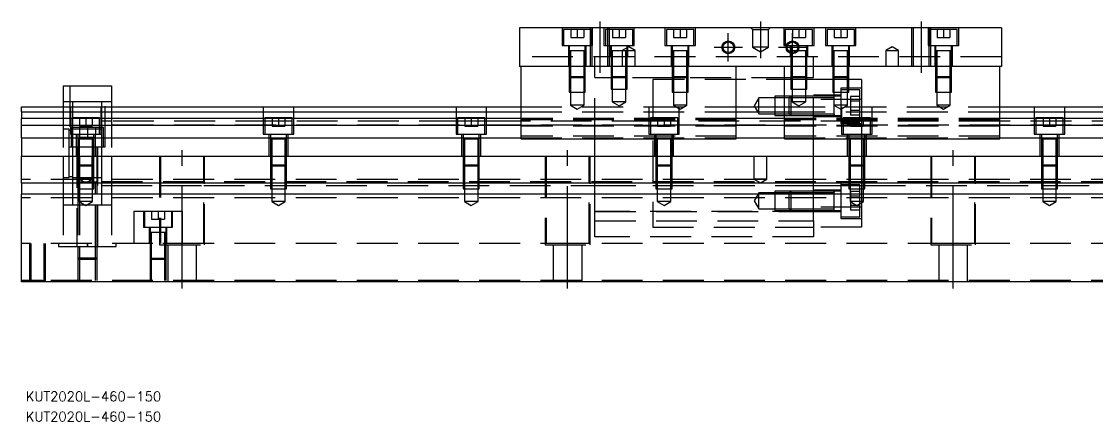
# Model space of a CAD drawing. Extents: x -20 to 690, y -282 to 102.
# Drawn here: x 0 to 334.9, y -281.7 to -157.3 of the extents above; entities that cross this region are included whole.
import ezdxf

# ---------------------------------------------------------------- set-up
doc = ezdxf.new("R2010")
doc.units = 0
doc.linetypes.add('CENTER', pattern=[50.8, 31.75, -6.35, 6.35, -6.35])
doc.linetypes.add('DASHED', pattern=[19.05, 12.7, -6.35])
doc.layers.get('0').update_dxf_attribs({"linetype": 'CONTINUOUS'})
doc.layers.add('CENTER', color=1, linetype='CENTER')
doc.styles.get("Standard").update_dxf_attribs({"font": 'txt.shx', "height": 3, "bigfont": 'bigfont.shx'})

# ---------------------------------------------------------------- blocks, each defined once
blk = doc.blocks.new('*U2')
at = {"color": 7, "linetype": 'CONTINUOUS'}
blk.add_text('KUT2020L-460-150', height=3, dxfattribs=at).set_placement((1.32, -281.65))
blk = doc.blocks.new('*U3')
at = {"color": 7, "linetype": 'CONTINUOUS'}
blk.add_text('KUT2020L-460-150', height=3, dxfattribs=at).set_placement((1.32, -275.37))

msp = doc.modelspace()

# ---------------------------------------------------------------- linework, layer by layer
at = {"color": 7, "linetype": 'CONTINUOUS'}
for p, q in [((305, -159.27), (155, -159.27)), ((155, -159.27), (155, -171.27)), ((305, -159.27), (305, -171.27)), ((305, -171.27), (155, -171.27)), ((155.5, -193.77), (155.5, -171.27)), ((222.5, -193.77), (222.5, -171.27)), ((237.5, -193.77), (237.5, -171.27)), ((304.5, -193.77), (304.5, -171.27)), ((13, -177.27), (13, -183.77)), ((13, -177.27), (28, -177.27)), ((28, -177.27), (28, -183.77)), ((0, -185.309608), (0, -183.77)), ((0, -183.77), (155.5, -183.77)), ((222.5, -183.77), (237.5, -183.77)), ((304.5, -183.77), (460, -183.77)), ((0, -185.309608), (0, -187.39154)), ((0, -185.309608), (155.5, -185.309608)), ((155.5, -187.39154), (0, -187.39154)), ((0, -189.606666), (0, -187.39154)), ((222.5, -185.309608), (237.5, -185.309608)), ((237.5, -187.39154), (222.5, -187.39154)), ((304.5, -185.309608), (460, -185.309608)), ((460, -187.39154), (304.5, -187.39154)), ((0, -193.451934), (0, -189.606666)), ((155.5, -189.606666), (0, -189.606666)), ((237.5, -189.606666), (222.5, -189.606666)), ((460, -189.606666), (304.5, -189.606666)), ((0, -193.451934), (0, -199.27)), ((0, -193.451934), (155.5, -193.451934)), ((155.5, -193.77), (222.5, -193.77)), ((222.5, -193.451934), (237.5, -193.451934)), ((237.5, -193.77), (304.5, -193.77)), ((304.5, -193.451934), (460, -193.451934)), ((460, -199.27), (0, -199.27)), ((0, -207.57), (0, -199.27)), ((460, -207.57), (0, -207.57)), ((0, -207.57), (0, -210.97)), ((460, -210.97), (0, -210.97)), ((0, -238.27), (0, -210.97)), ((460, -238.27), (0, -238.27))]:
    msp.add_line(p, q, dxfattribs=at)
at = {"color": 3, "linetype": 'DASHED'}
for p, q in [((168.25, -159.27), (168.25, -164.77)), ((177.25, -159.77), (168.75, -159.77)), ((168.75, -159.77), (168.75, -164.77)), ((171, -159.77), (171, -162.27)), ((173, -159.77), (173, -162.27)), ((175, -159.77), (175, -162.27)), ((177.000006, -159.27), (177.000006, -171.27)), ((177.25, -164.77), (177.25, -159.77)), ((177.5, -159.27), (177.5, -171.27)), ((177.75, -164.77), (177.75, -159.27)), ((181.25, -159.27), (181.25, -164.77)), ((182.999994, -159.77), (181.75, -159.77)), ((181.75, -159.77), (181.75, -164.77)), ((182.5, -171.27), (182.5, -159.27)), ((182.999994, -171.27), (182.999994, -159.27)), ((190.25, -159.77), (182.999994, -159.77)), ((184, -159.77), (184, -162.27)), ((186, -159.77), (186, -162.27)), ((188, -159.77), (188, -162.27)), ((190.25, -164.77), (190.25, -159.77)), ((190.75, -164.77), (190.75, -159.27)), ((200.25, -159.27), (200.25, -164.77)), ((209.25, -159.77), (200.75, -159.77)), ((200.75, -159.77), (200.75, -164.77)), ((203, -159.77), (203, -162.27)), ((205, -159.77), (205, -162.27)), ((207, -159.77), (207, -162.27)), ((209.25, -164.77), (209.25, -159.77)), ((209.75, -164.77), (209.75, -159.27)), ((227.5, -159.77), (227, -159.27)), ((227.5, -159.77), (227.5, -165.27)), ((227.5, -159.77), (232.5, -159.77)), ((232.5, -159.77), (233, -159.27)), ((232.5, -165.27), (232.5, -159.77)), ((237.25, -159.27), (237.25, -164.77)), ((246.25, -159.77), (237.75, -159.77)), ((237.75, -159.77), (237.75, -164.77)), ((240, -159.77), (240, -162.27)), ((242, -159.77), (242, -162.27)), ((244, -159.77), (244, -162.27)), ((246.25, -164.77), (246.25, -159.77)), ((246.75, -164.77), (246.75, -159.27)), ((250.25, -159.27), (250.25, -164.77)), ((259.25, -159.77), (250.75, -159.77)), ((250.75, -159.77), (250.75, -164.77)), ((253, -159.77), (253, -162.27)), ((255, -159.77), (255, -162.27)), ((257, -159.77), (257, -162.27)), ((259.25, -164.77), (259.25, -159.77)), ((259.75, -164.77), (259.75, -159.27)), ((277.000006, -159.27), (277.000006, -171.27)), ((277.5, -159.27), (277.5, -171.27)), ((282.25, -159.27), (282.25, -164.77)), ((282.5, -171.27), (282.5, -159.27)), ((291.25, -159.77), (282.75, -159.77)), ((282.75, -159.77), (282.75, -164.77)), ((282.999994, -159.77), (282.999994, -159.27)), ((282.999994, -164.77), (282.999994, -159.77)), ((285, -159.77), (285, -162.27)), ((287, -159.77), (287, -162.27)), ((289, -159.77), (289, -162.27)), ((291.25, -164.77), (291.25, -159.77)), ((291.75, -164.77), (291.75, -159.27)), ((171, -162.27), (173, -162.27)), ((173, -162.27), (175, -162.27)), ((184, -162.27), (186, -162.27)), ((186, -162.27), (188, -162.27)), ((203, -162.27), (205, -162.27)), ((205, -162.27), (207, -162.27)), ((240, -162.27), (242, -162.27)), ((242, -162.27), (244, -162.27)), ((253, -162.27), (255, -162.27)), ((255, -162.27), (257, -162.27)), ((285, -162.27), (287, -162.27)), ((287, -162.27), (289, -162.27)), ((168.25, -164.77), (177.75, -164.77)), ((170.25, -164.77), (170.25, -171.27)), ((170.5, -164.77), (170.5, -166.37)), ((170.5, -166.365), (170.5, -166.37)), ((170.5, -166.37), (170.757448, -166.37)), ((170.757468, -166.37), (170.5, -166.37)), ((170.5, -166.37), (170.5, -166.375)), ((170.5, -166.37), (170.5, -171.26998)), ((175.242552, -166.37), (170.757468, -166.37)), ((170.9, -166.37), (170.9, -171.26998)), ((175.1, -171.26998), (175.1, -166.37)), ((175.5, -166.37), (175.242552, -166.37)), ((175.242602, -166.37), (175.5, -166.37)), ((175.5, -166.37), (175.5, -164.77)), ((175.5, -166.37), (175.5, -166.365)), ((175.5, -166.375), (175.5, -166.37)), ((175.5, -171.26998), (175.5, -166.37)), ((175.75, -171.27), (175.75, -164.77)), ((181.25, -164.77), (190.75, -164.77)), ((183.25, -164.77), (183.25, -168.27)), ((183.5, -164.77), (183.5, -166.37)), ((183.5, -166.365), (183.5, -166.37)), ((183.5, -166.37), (183.757448, -166.37)), ((188.5, -166.37), (183.5, -166.37)), ((183.5, -166.37), (183.5, -166.375)), ((183.5, -166.37), (183.5, -168.26998)), ((183.9, -166.37), (183.9, -168.26998)), ((189, -165.1153), (187, -166.27)), ((187, -166.27), (189, -166.27)), ((187, -166.27), (187, -171.27)), ((188.1, -168.26998), (188.1, -166.37)), ((188.5, -166.37), (188.5, -164.77)), ((188.5, -166.37), (188.5, -166.365)), ((188.5, -166.375), (188.5, -166.37)), ((188.5, -168.26998), (188.5, -166.37)), ((188.75, -168.27), (188.75, -164.77)), ((191, -166.27), (189, -165.1153)), ((189, -166.27), (191, -166.27)), ((191, -171.27), (191, -166.27)), ((200.25, -164.77), (209.75, -164.77)), ((202.25, -164.77), (202.25, -171.27)), ((202.5, -164.77), (202.5, -166.37)), ((202.5, -166.365), (202.5, -166.37)), ((202.5, -166.37), (202.757448, -166.37)), ((202.757468, -166.37), (202.5, -166.37)), ((202.5, -166.37), (202.5, -171.26998)), ((202.5, -166.37), (202.5, -166.375)), ((207.242552, -166.37), (202.757468, -166.37)), ((202.9, -166.37), (202.9, -171.26998)), ((207.1, -171.26998), (207.1, -166.37)), ((207.5, -166.37), (207.242552, -166.37)), ((207.242602, -166.37), (207.5, -166.37)), ((207.5, -166.37), (207.5, -164.77)), ((207.5, -166.37), (207.5, -166.365)), ((207.5, -171.26998), (207.5, -166.37)), ((207.5, -166.375), (207.5, -166.37)), ((207.75, -171.27), (207.75, -164.77)), ((232.5, -165.27), (227.5, -165.27)), ((227.5, -165.27), (230, -166.713376)), ((230, -166.713376), (232.5, -165.27)), ((237.25, -164.77), (246.75, -164.77)), ((239.25, -164.77), (239.25, -168.27)), ((239.5, -164.77), (239.5, -166.37)), ((239.5, -166.365), (239.5, -166.37)), ((239.757468, -166.37), (239.5, -166.37)), ((239.5, -166.37), (239.5, -166.375)), ((239.5, -166.37), (239.5, -166.842418)), ((239.5, -166.842418), (239.5, -167.206492)), ((239.5, -167.206492), (239.5, -168.26998)), ((241.229562, -166.37), (239.757468, -166.37)), ((239.9, -166.37), (239.9, -166.916966)), ((239.9, -166.916966), (239.9, -167.267498)), ((239.9, -167.267498), (239.9, -168.26998)), ((241.669968, -166.37), (241.229562, -166.37)), ((241.67033, -166.37), (241.229838, -166.37)), ((244.242552, -166.37), (241.669968, -166.37)), ((244.1, -168.26998), (244.1, -166.37)), ((244.5, -166.37), (244.242552, -166.37)), ((244.5, -166.37), (244.5, -164.77)), ((244.5, -166.37), (244.5, -166.365)), ((244.5, -166.375), (244.5, -166.37)), ((244.5, -168.26998), (244.5, -166.37)), ((244.75, -168.27), (244.75, -164.77)), ((250.25, -164.77), (259.75, -164.77)), ((252.25, -164.77), (252.25, -171.27)), ((252.5, -164.77), (252.5, -166.37)), ((252.5, -166.365), (252.5, -166.37)), ((252.5, -166.37), (252.757448, -166.37)), ((252.757468, -166.37), (252.5, -166.37)), ((252.5, -166.37), (252.5, -166.375)), ((252.5, -166.37), (252.5, -171.26998)), ((257.242552, -166.37), (252.757468, -166.37)), ((252.9, -166.37), (252.9, -171.26998)), ((257.1, -171.26998), (257.1, -166.37)), ((257.5, -166.37), (257.242552, -166.37)), ((257.242602, -166.37), (257.5, -166.37)), ((257.5, -166.37), (257.5, -164.77)), ((257.5, -166.37), (257.5, -166.365)), ((257.5, -166.375), (257.5, -166.37)), ((257.5, -171.26998), (257.5, -166.37)), ((257.75, -171.27), (257.75, -164.77)), ((271, -165.1153), (269, -166.27)), ((269, -166.27), (271, -166.27)), ((269, -166.27), (269, -171.27)), ((273, -166.27), (271, -165.1153)), ((271, -166.27), (273, -166.27)), ((273, -171.27), (273, -166.27)), ((282.25, -164.77), (291.75, -164.77)), ((282.999994, -171.27), (282.999994, -164.77)), ((284.25, -164.77), (284.25, -171.27)), ((284.5, -164.77), (284.5, -166.37)), ((284.5, -166.365), (284.5, -166.37)), ((284.5, -166.37), (284.757448, -166.37)), ((284.757468, -166.37), (284.5, -166.37)), ((284.5, -166.37), (284.5, -166.375)), ((284.5, -166.37), (284.5, -171.26998)), ((289.242552, -166.37), (284.757468, -166.37)), ((284.9, -166.37), (284.9, -171.26998)), ((289.1, -171.26998), (289.1, -166.37)), ((289.5, -166.37), (289.242552, -166.37)), ((289.242602, -166.37), (289.5, -166.37)), ((289.5, -166.37), (289.5, -164.77)), ((289.5, -166.37), (289.5, -166.365)), ((289.5, -166.375), (289.5, -166.37)), ((289.5, -171.26998), (289.5, -166.37)), ((289.75, -171.27), (289.75, -164.77)), ((305, -168.27), (155, -168.27)), ((178.5, -171.27), (178.5, -168.27)), ((183.5, -168.27), (183.5, -174.37)), ((183.500006, -168.27), (183.500006, -174.37)), ((183.9, -168.27), (183.9, -174.77)), ((188.1, -174.77), (188.1, -168.27)), ((188.499994, -174.37), (188.499994, -168.27)), ((188.5, -174.37), (188.5, -168.27)), ((239.5, -168.27), (239.5, -174.37)), ((239.500006, -168.27), (239.500006, -174.37)), ((239.9, -168.27), (239.9, -174.77)), ((244.1, -171.27), (244.1, -168.27)), ((244.499994, -171.27), (244.499994, -168.27)), ((244.5, -171.27), (244.5, -168.27)), ((246.5, -171.27), (246.5, -168.27)), ((170.5, -171.27), (170.5, -174.37)), ((170.500006, -171.27), (170.500006, -174.370006)), ((170.9, -171.27), (170.9, -174.77)), ((175.1, -174.77), (175.1, -171.27)), ((175.499994, -174.370006), (175.499994, -171.27)), ((175.5, -174.37), (175.5, -171.27)), ((178.5, -193.77), (178.5, -171.27)), ((202.5, -171.27), (202.5, -174.37)), ((202.500006, -171.27), (202.500006, -174.370006)), ((202.9, -171.27), (202.9, -174.77)), ((207.1, -174.77), (207.1, -171.27)), ((207.499994, -174.370006), (207.499994, -171.27)), ((207.5, -174.37), (207.5, -171.27)), ((244.1, -174.77), (244.1, -171.27)), ((244.499994, -174.370006), (244.499994, -171.27)), ((244.5, -174.37), (244.5, -171.27)), ((246.5, -193.77), (246.5, -171.27)), ((252.5, -171.27), (252.5, -174.37)), ((252.500006, -171.27), (252.500006, -174.370006)), ((252.9, -171.27), (252.9, -174.77)), ((257.1, -174.77), (257.1, -171.27)), ((257.499994, -174.370006), (257.499994, -171.27)), ((257.5, -174.37), (257.5, -171.27)), ((284.5, -171.27), (284.5, -174.37)), ((284.500006, -171.27), (284.500006, -174.370006)), ((284.9, -171.27), (284.9, -174.77)), ((289.1, -174.77), (289.1, -171.27)), ((289.499994, -174.370006), (289.499994, -171.27)), ((289.5, -174.37), (289.5, -171.27)), ((15, -177.27), (15, -196.27)), ((26, -196.27), (26, -177.27)), ((170.5, -174.37), (175.5, -174.37)), ((170.5, -174.37), (170.9, -174.77)), ((170.500006, -174.37002), (170.500006, -179.27)), ((175.1, -174.77), (170.9, -174.77)), ((170.9, -174.77002), (170.9, -179.27)), ((175.1, -174.77), (175.5, -174.37)), ((175.1, -179.27), (175.1, -174.77002)), ((175.499994, -179.27), (175.499994, -174.37002)), ((183.9, -174.77), (178.5, -174.77)), ((183.5, -174.37), (188.5, -174.37)), ((183.5, -174.37), (183.9, -174.77)), ((183.500006, -174.37002), (183.500006, -178.27)), ((188.1, -174.77), (183.9, -174.77)), ((183.9, -174.77002), (183.9, -178.27)), ((188.1, -174.77), (188.5, -174.37)), ((202.9, -174.77), (188.1, -174.77)), ((188.1, -178.27), (188.1, -174.77002)), ((188.499994, -178.27), (188.499994, -174.37002)), ((196.5, -175.27), (196.5, -221.27)), ((244.499994, -175.27), (196.5, -175.27)), ((202.5, -174.37), (207.5, -174.37)), ((202.5, -174.37), (202.9, -174.77)), ((202.500006, -174.37002), (202.500006, -179.27)), ((207.1, -174.77), (202.9, -174.77)), ((202.9, -174.77002), (202.9, -179.27)), ((207.1, -174.77), (207.5, -174.37)), ((239.9, -174.77), (207.1, -174.77)), ((207.1, -179.27), (207.1, -174.77002)), ((207.499994, -179.27), (207.499994, -174.37002)), ((239.5, -174.37), (244.5, -174.37)), ((239.5, -174.37), (239.9, -174.77)), ((239.500006, -174.37002), (239.500006, -178.27)), ((244.1, -174.77), (239.9, -174.77)), ((239.9, -174.77002), (239.9, -178.27)), ((244.1, -174.77), (244.5, -174.37)), ((246.5, -174.77), (244.1, -174.77)), ((244.1, -178.27), (244.1, -174.77002)), ((244.499994, -178.27), (244.499994, -174.37002)), ((246.5, -175.27), (244.499994, -175.27)), ((252.500006, -175.27), (246.5, -175.27)), ((252.5, -174.37), (257.5, -174.37)), ((252.5, -174.37), (252.9, -174.77)), ((252.500006, -174.37002), (252.500006, -179.27)), ((257.499994, -175.27), (252.500006, -175.27)), ((257.1, -174.77), (252.9, -174.77)), ((252.9, -174.77002), (252.9, -179.27)), ((257.1, -174.77), (257.5, -174.37)), ((257.1, -179.27), (257.1, -174.77002)), ((257.499994, -179.27), (257.499994, -174.37002)), ((261.5, -175.27), (257.499994, -175.27)), ((261.5, -175.27), (261.5, -181.5368)), ((284.5, -174.37), (289.5, -174.37)), ((284.5, -174.37), (284.9, -174.77)), ((284.500006, -174.37002), (284.500006, -179.27)), ((289.1, -174.77), (284.9, -174.77)), ((284.9, -174.77002), (284.9, -179.27)), ((289.1, -174.77), (289.5, -174.37)), ((289.1, -179.27), (289.1, -174.77002)), ((289.499994, -179.27), (289.499994, -174.37002)), ((170.500006, -179.27), (175.499994, -179.27)), ((170.9, -179.27), (170.9, -183.27)), ((175.1, -183.27), (175.1, -179.27)), ((183.500006, -178.27), (188.499994, -178.27)), ((183.9, -178.27), (183.9, -182.27)), ((188.1, -182.27), (188.1, -178.27)), ((202.500006, -179.27), (207.499994, -179.27)), ((202.9, -179.27), (202.9, -183.27)), ((207.1, -183.27), (207.1, -179.27)), ((234.5, -180.520006), (234.5, -186.519994)), ((239.49998, -180.520006), (234.5, -180.520006)), ((239.5, -180.52), (239, -181.02)), ((239.5, -180.52), (239.5, -186.52)), ((246.5, -180.52), (239.5, -180.52)), ((246.5, -180.520006), (239.5, -180.520006)), ((239.500006, -178.27), (244.499994, -178.27)), ((239.9, -178.27), (239.9, -182.27)), ((244.1, -182.27), (244.1, -178.27)), ((255, -180.22), (246.5, -180.22)), ((253.005, -180.52), (246.50002, -180.52)), ((252.500006, -179.27), (257.499994, -179.27)), ((252.9, -179.27), (252.9, -183.27)), ((255, -180.52), (252.995, -180.52)), ((253, -181.02), (253, -180.519994)), ((253, -183.52), (253, -180.519994)), ((253, -186.520006), (253, -180.519994)), ((255, -178.02), (255, -189.02)), ((261.5, -178.02), (255, -178.02)), ((257.499994, -178.52), (255, -178.52)), ((257.1, -183.27), (257.1, -179.27)), ((261, -178.52), (257.499994, -178.52)), ((258, -180.633248), (258, -182.076624)), ((261, -180.633248), (258, -180.633248)), ((261, -188.52), (261, -178.52)), ((284.500006, -179.27), (289.499994, -179.27)), ((284.9, -179.27), (284.9, -183.27)), ((289.1, -183.27), (289.1, -179.27)), ((16, -182.27), (13, -182.27)), ((13, -183.77), (13, -199.27)), ((15.25, -183.77), (15.25, -192.27)), ((16, -183.77), (16, -182.27)), ((25, -182.27), (16, -182.27)), ((16, -187.27), (16, -183.77)), ((24.75, -192.27), (24.75, -183.77)), ((25, -183.77), (25, -182.27)), ((28, -182.27), (25, -182.27)), ((25, -190.27), (25, -183.77)), ((28, -183.77), (28, -199.27)), ((75.25, -183.77), (75.25, -192.27)), ((84.75, -192.27), (84.75, -183.77)), ((135.25, -183.77), (135.25, -192.27)), ((144.75, -192.27), (144.75, -183.77)), ((155.5, -183.77), (222.5, -183.77)), ((175.1, -183.27), (170.9, -183.27)), ((170.9, -183.27), (173, -184.482436)), ((173, -184.482436), (175.1, -183.27)), ((188.1, -182.27), (183.9, -182.27)), ((183.9, -182.27), (186, -183.482436)), ((186, -183.482436), (188.1, -182.27)), ((195.25, -183.77), (195.25, -192.27)), ((207.1, -183.27), (202.9, -183.27)), ((202.9, -183.27), (205, -184.482436)), ((204.75, -192.27), (204.75, -183.77)), ((205, -184.482436), (207.1, -183.27)), ((229.5, -181.02), (228.056624, -183.52)), ((228.056624, -183.52), (229.5, -186.02)), ((229.5, -186.02), (229.5, -181.02)), ((234.5, -181.02), (229.5, -181.02)), ((238.99998, -181.02), (234.5, -181.02)), ((237.5, -183.77), (304.5, -183.77)), ((239, -186.02), (239, -181.02)), ((246.5, -181.02), (239, -181.02)), ((244.1, -182.27), (239.9, -182.27)), ((239.9, -182.27), (242, -183.482436)), ((242, -183.482436), (244.1, -182.27)), ((261.5, -181.5368), (246.5, -181.5368)), ((253, -181.02), (246.50002, -181.02)), ((257.1, -183.27), (252.9, -183.27)), ((252.9, -183.27), (255, -184.482436)), ((253, -186.02), (253, -181.02)), ((253, -186.170204), (253, -183.271394)), ((255, -184.482436), (257.1, -183.27)), ((255.25, -183.77), (255.25, -192.27)), ((261, -182.076624), (258, -182.076624)), ((258, -182.076624), (258, -184.963376)), ((261.5, -181.5368), (261.5, -192.27)), ((264.75, -192.27), (264.75, -183.77)), ((289.1, -183.27), (284.9, -183.27)), ((284.9, -183.27), (287, -184.482436)), ((287, -184.482436), (289.1, -183.27)), ((315.25, -183.77), (315.25, -192.27)), ((324.75, -192.27), (324.75, -183.77)), ((24.25, -187.27), (15.75, -187.27)), ((15.75, -187.27), (15.75, -192.27)), ((16, -190.27), (16, -187.27)), ((18, -187.27), (18, -189.77)), ((20, -187.27), (20, -189.77)), ((22, -187.27), (22, -189.77)), ((24.25, -192.27), (24.25, -187.27)), ((84.25, -187.27), (75.75, -187.27)), ((75.75, -187.27), (75.75, -192.27)), ((78, -187.27), (78, -189.77)), ((80, -187.27), (80, -189.77)), ((82, -187.27), (82, -189.77)), ((84.25, -192.27), (84.25, -187.27)), ((144.25, -187.27), (135.75, -187.27)), ((135.75, -187.27), (135.75, -192.27)), ((138, -187.27), (138, -189.77)), ((140, -187.27), (140, -189.77)), ((142, -187.27), (142, -189.77)), ((144.25, -192.27), (144.25, -187.27)), ((155.5, -185.309608), (222.5, -185.309608)), ((222.5, -187.39154), (155.5, -187.39154)), ((204.25, -187.27), (195.75, -187.27)), ((195.75, -187.27), (195.75, -192.27)), ((198, -187.27), (198, -189.77)), ((200, -187.27), (200, -189.77)), ((202, -187.27), (202, -189.77)), ((204.25, -192.27), (204.25, -187.27)), ((229.5, -186.02), (234.5, -186.02)), ((234.5, -186.02), (238.99998, -186.02)), ((234.5, -186.519994), (239.49998, -186.519994)), ((237.5, -185.309608), (304.5, -185.309608)), ((304.5, -187.39154), (237.5, -187.39154)), ((239, -186.02), (239.5, -186.52)), ((239, -186.02), (246.5, -186.02)), ((239.5, -186.519994), (246.5, -186.519994)), ((239.5, -186.52), (246.5, -186.52)), ((246.5, -186.82), (255, -186.82)), ((246.50002, -186.02), (253, -186.02)), ((246.50002, -186.52), (253.005, -186.52)), ((252.995, -186.52), (255, -186.52)), ((253, -186.520006), (253, -186.02)), ((253, -186.52), (253, -186.170204)), ((253, -186.170204), (253, -186.52)), ((264.25, -187.27), (255.75, -187.27)), ((255.75, -187.27), (255.75, -192.27)), ((261, -184.963376), (258, -184.963376)), ((258, -184.963376), (258, -186.406752)), ((261, -186.406752), (258, -186.406752)), ((258, -187.27), (258, -189.77)), ((260, -187.27), (260, -189.77)), ((262, -187.27), (262, -189.77)), ((264.25, -192.27), (264.25, -187.27)), ((324.25, -187.27), (315.75, -187.27)), ((315.75, -187.27), (315.75, -192.27)), ((318, -187.27), (318, -189.77)), ((320, -187.27), (320, -189.77)), ((322, -187.27), (322, -189.77)), ((324.25, -192.27), (324.25, -187.27)), ((14.85, -190.77), (13, -190.77)), ((14.85, -198.27), (14.85, -190.77)), ((15.75, -190.27), (15.5, -190.27)), ((15.5, -190.27), (15.5, -196.27)), ((24.25, -190.27), (15.75, -190.27)), ((16, -192.27), (16, -190.27)), ((24.25, -190.77), (16, -190.77)), ((18, -189.77), (20, -189.77)), ((18, -190.27), (18, -193.27)), ((20, -189.77), (22, -189.77)), ((20.5, -190.27), (20.5, -193.27)), ((23, -190.27), (23, -192.27)), ((25.5, -190.27), (24.25, -190.27)), ((25, -190.77), (24.25, -190.77)), ((28, -188.27), (25, -188.27)), ((403, -189.52), (25, -189.52)), ((25, -196.27), (25, -190.27)), ((25.5, -196.27), (25.5, -190.27)), ((155.5, -188.27), (28, -188.27)), ((84.25, -188.27), (75.75, -188.27)), ((78, -189.77), (80, -189.77)), ((80, -189.77), (82, -189.77)), ((144.25, -188.27), (135.75, -188.27)), ((138, -189.77), (140, -189.77)), ((140, -189.77), (142, -189.77)), ((222.5, -187.79668), (155.5, -187.79668)), ((196.49998, -188.27), (155.5, -188.27)), ((222.5, -189.606666), (155.5, -189.606666)), ((222.5, -189.85), (155.5, -189.85)), ((204.25, -188.27), (195.75, -188.27)), ((261.5, -188.27), (196.5, -188.27)), ((198, -189.77), (200, -189.77)), ((200, -189.77), (202, -189.77)), ((304.5, -187.79668), (237.5, -187.79668)), ((304.5, -189.606666), (237.5, -189.606666)), ((304.5, -189.85), (237.5, -189.85)), ((255, -188.52), (261, -188.52)), ((255, -189.02), (261.5, -189.02)), ((264.25, -188.27), (255.75, -188.27)), ((258, -189.77), (260, -189.77)), ((260, -189.77), (262, -189.77)), ((304.5, -188.27), (261.50002, -188.27)), ((403, -188.27), (304.5, -188.27)), ((324.25, -188.27), (315.75, -188.27)), ((318, -189.77), (320, -189.77)), ((320, -189.77), (322, -189.77)), ((15.5, -191.12), (14.85, -191.12)), ((15.25, -192.27), (24.75, -192.27)), ((15.75, -191.12), (15.5, -191.12)), ((16, -191.12), (15.75, -191.12)), ((16, -196.27), (16, -192.27)), ((17, -192.27), (17, -199.27)), ((17.5, -192.27), (17.5, -193.87)), ((17.5, -193.865), (17.5, -193.87)), ((17.5, -193.87), (17.757448, -193.87)), ((17.757468, -193.87), (17.5, -193.87)), ((17.5, -193.87), (17.5, -193.875)), ((17.5, -193.87), (17.5, -199.26998)), ((22.242552, -193.87), (17.757468, -193.87)), ((17.9, -193.87), (17.9, -199.26998)), ((18, -193.27), (20.5, -193.27)), ((20.5, -193.27), (23, -193.27)), ((22.1, -199.26998), (22.1, -193.87)), ((22.5, -193.87), (22.242552, -193.87)), ((22.242602, -193.87), (22.5, -193.87)), ((22.5, -193.87), (22.5, -192.27)), ((22.5, -193.87), (22.5, -193.865)), ((22.5, -193.875), (22.5, -193.87)), ((22.5, -199.26998), (22.5, -193.87)), ((23, -199.27), (23, -192.27)), ((75.25, -192.27), (84.75, -192.27)), ((77, -192.27), (77, -199.27)), ((77.5, -192.27), (77.5, -193.87)), ((77.5, -193.865), (77.5, -193.87)), ((77.757468, -193.87), (77.5, -193.87)), ((77.5, -193.87), (77.5, -199.26998)), ((77.5, -193.87), (77.5, -193.875)), ((82.242552, -193.87), (77.757468, -193.87)), ((77.9, -193.87), (77.9, -199.26998)), ((82.1, -199.26998), (82.1, -193.87)), ((82.5, -193.87), (82.242552, -193.87)), ((82.5, -193.87), (82.5, -192.27)), ((82.5, -193.87), (82.5, -193.865)), ((82.5, -199.26998), (82.5, -193.87)), ((82.5, -193.875), (82.5, -193.87)), ((83, -199.27), (83, -192.27)), ((135.25, -192.27), (144.75, -192.27)), ((137, -192.27), (137, -199.27)), ((137.5, -192.27), (137.5, -193.87)), ((137.5, -193.865), (137.5, -193.87)), ((137.757468, -193.87), (137.5, -193.87)), ((137.5, -193.87), (137.5, -199.26998)), ((137.5, -193.87), (137.5, -193.875)), ((142.242552, -193.87), (137.757468, -193.87)), ((137.9, -193.87), (137.9, -199.26998)), ((142.1, -199.26998), (142.1, -193.87)), ((142.5, -193.87), (142.242552, -193.87)), ((142.5, -193.87), (142.5, -192.27)), ((142.5, -193.87), (142.5, -193.865)), ((142.5, -199.26998), (142.5, -193.87)), ((142.5, -193.875), (142.5, -193.87)), ((143, -199.27), (143, -192.27)), ((222.5, -192.947372), (155.5, -192.947372)), ((155.5, -193.451934), (222.5, -193.451934)), ((178.5, -199.27), (178.5, -193.77)), ((195.25, -192.27), (204.75, -192.27)), ((197, -192.27), (197, -199.27)), ((197.5, -192.27), (197.5, -193.87)), ((197.5, -193.865), (197.5, -193.87)), ((197.757468, -193.87), (197.5, -193.87)), ((197.5, -193.87), (197.5, -199.26998)), ((197.5, -193.87), (197.5, -193.875)), ((202.242552, -193.87), (197.757468, -193.87)), ((197.9, -193.87), (197.9, -199.26998)), ((202.1, -199.26998), (202.1, -193.87)), ((202.5, -193.87), (202.242552, -193.87)), ((202.5, -193.87), (202.5, -192.27)), ((202.5, -193.87), (202.5, -193.865)), ((202.5, -199.26998), (202.5, -193.87)), ((202.5, -193.875), (202.5, -193.87)), ((203, -199.27), (203, -192.27)), ((304.5, -192.947372), (237.5, -192.947372)), ((237.5, -193.451934), (304.5, -193.451934)), ((246.5, -199.27), (246.5, -193.77)), ((255.25, -192.27), (264.75, -192.27)), ((257, -192.27), (257, -199.27)), ((257.5, -192.27), (257.5, -193.87)), ((257.5, -193.865), (257.5, -193.87)), ((257.757468, -193.87), (257.5, -193.87)), ((257.5, -193.87), (257.5, -199.26998)), ((257.5, -193.87), (257.5, -193.875)), ((262.242552, -193.87), (257.757468, -193.87)), ((257.9, -193.87), (257.9, -199.26998)), ((261.5, -192.27), (261.5, -193.77)), ((261.5, -193.77), (261.5, -193.87)), ((261.5, -193.87), (261.5, -199.27)), ((262.1, -199.26998), (262.1, -193.87)), ((262.5, -193.87), (262.242552, -193.87)), ((262.5, -193.87), (262.5, -192.27)), ((262.5, -193.87), (262.5, -193.865)), ((262.5, -199.26998), (262.5, -193.87)), ((262.5, -193.875), (262.5, -193.87)), ((263, -199.27), (263, -192.27)), ((315.25, -192.27), (324.75, -192.27)), ((317, -192.27), (317, -199.27)), ((317.5, -192.27), (317.5, -193.87)), ((317.5, -193.865), (317.5, -193.87)), ((317.757468, -193.87), (317.5, -193.87)), ((317.5, -193.87), (317.5, -199.26998)), ((317.5, -193.87), (317.5, -193.875)), ((322.242552, -193.87), (317.757468, -193.87)), ((317.9, -193.87), (317.9, -199.26998)), ((322.1, -199.26998), (322.1, -193.87)), ((322.5, -193.87), (322.242552, -193.87)), ((322.5, -193.87), (322.5, -192.27)), ((322.5, -193.87), (322.5, -193.865)), ((322.5, -199.26998), (322.5, -193.87)), ((322.5, -193.875), (322.5, -193.87)), ((323, -199.27), (323, -192.27)), ((15, -196.27), (26, -196.27)), ((16, -198.27), (16, -196.27)), ((17.25, -196.27), (17.25, -227.27)), ((23.5, -199.27), (23.5, -196.27)), ((23.75, -227.27), (23.75, -196.27)), ((25, -198.27), (25, -196.27)), ((13, -199.27), (13, -207.57)), ((14.85, -199.27), (14.85, -198.27)), ((14.85, -205.77), (14.85, -199.27)), ((16, -199.27), (16, -198.27)), ((16, -207.57), (16, -199.27)), ((17.5, -199.27), (17.5, -201.87)), ((17.500006, -199.27), (17.500006, -201.870006)), ((17.9, -199.27), (17.9, -202.27)), ((18, -199.27), (18, -206.27)), ((22, -206.27), (22, -199.27)), ((22.1, -202.27), (22.1, -199.27)), ((22.499994, -201.870006), (22.499994, -199.27)), ((22.5, -201.87), (22.5, -199.27)), ((23.5, -207.27), (23.5, -199.27)), ((25, -199.27), (25, -198.27)), ((25, -207.57), (25, -199.27)), ((28, -199.27), (28, -207.57)), ((43, -199.27), (43, -226.77)), ((43.291796, -199.27), (43.291796, -226.27)), ((56.708204, -226.27), (56.708204, -199.27)), ((57, -226.77), (57, -199.27)), ((77.5, -199.27), (77.5, -201.87)), ((77.500006, -199.27), (77.500006, -201.870006)), ((77.9, -199.27), (77.9, -202.27)), ((82.1, -202.27), (82.1, -199.27)), ((82.499994, -201.870006), (82.499994, -199.27)), ((82.5, -201.87), (82.5, -199.27)), ((137.5, -199.27), (137.5, -201.87)), ((137.500006, -199.27), (137.500006, -201.870006)), ((137.9, -199.27), (137.9, -202.27)), ((142.1, -202.27), (142.1, -199.27)), ((142.499994, -201.870006), (142.499994, -199.27)), ((142.5, -201.87), (142.5, -199.27)), ((163, -199.27), (163, -226.77)), ((163.291796, -199.27), (163.291796, -226.27)), ((176.708204, -226.27), (176.708204, -199.27)), ((177, -226.77), (177, -199.27)), ((178.5, -207.57), (178.5, -199.27)), ((197.5, -199.27), (197.5, -201.87)), ((197.500006, -199.27), (197.500006, -201.870006)), ((197.9, -199.27), (197.9, -202.27)), ((202.1, -202.27), (202.1, -199.27)), ((202.499994, -201.870006), (202.499994, -199.27)), ((202.5, -201.87), (202.5, -199.27)), ((228, -199.27), (228, -206.27)), ((232, -206.27), (232, -199.27)), ((246.5, -207.57), (246.5, -199.27)), ((257.5, -199.27), (257.5, -201.87)), ((257.500006, -199.27), (257.500006, -201.870006)), ((257.9, -199.27), (257.9, -202.27)), ((261.5, -199.27), (261.5, -202.27)), ((262.1, -202.27), (262.1, -199.27)), ((262.499994, -201.870006), (262.499994, -199.27)), ((262.5, -201.87), (262.5, -199.27)), ((283, -199.27), (283, -226.77)), ((283.291796, -199.27), (283.291796, -226.27)), ((296.708204, -226.27), (296.708204, -199.27)), ((297, -226.77), (297, -199.27)), ((317.5, -199.27), (317.5, -201.87)), ((317.500006, -199.27), (317.500006, -201.870006)), ((317.9, -199.27), (317.9, -202.27)), ((322.1, -202.27), (322.1, -199.27)), ((322.499994, -201.870006), (322.499994, -199.27)), ((322.5, -201.87), (322.5, -199.27)), ((17.5, -201.87), (22.5, -201.87)), ((17.5, -201.87), (17.9, -202.27)), ((17.500006, -201.87002), (17.500006, -207.57)), ((22.1, -202.27), (17.9, -202.27)), ((17.9, -202.27002), (17.9, -209.27)), ((22.1, -202.27), (22.5, -201.87)), ((22.1, -209.27), (22.1, -202.27002)), ((22.499994, -207.57), (22.499994, -201.87002)), ((77.5, -201.87), (82.5, -201.87)), ((77.5, -201.87), (77.9, -202.27)), ((77.500006, -201.87002), (77.500006, -207.57)), ((82.1, -202.27), (77.9, -202.27)), ((77.9, -202.27002), (77.9, -209.27)), ((82.1, -202.27), (82.5, -201.87)), ((82.1, -209.27), (82.1, -202.27002)), ((82.499994, -207.57), (82.499994, -201.87002)), ((137.5, -201.87), (142.5, -201.87)), ((137.5, -201.87), (137.9, -202.27)), ((137.500006, -201.87002), (137.500006, -207.57)), ((142.1, -202.27), (137.9, -202.27)), ((137.9, -202.27002), (137.9, -209.27)), ((142.1, -202.27), (142.5, -201.87)), ((142.1, -209.27), (142.1, -202.27002)), ((142.499994, -207.57), (142.499994, -201.87002)), ((197.5, -201.87), (202.5, -201.87)), ((197.5, -201.87), (197.9, -202.27)), ((197.500006, -201.87002), (197.500006, -207.57)), ((202.1, -202.27), (197.9, -202.27)), ((197.9, -202.27002), (197.9, -209.27)), ((202.1, -202.27), (202.5, -201.87)), ((202.1, -209.27), (202.1, -202.27002)), ((202.499994, -207.57), (202.499994, -201.87002)), ((257.5, -201.87), (262.5, -201.87)), ((257.5, -201.87), (257.9, -202.27)), ((257.500006, -201.87002), (257.500006, -207.57)), ((262.1, -202.27), (257.9, -202.27)), ((257.9, -202.27002), (257.9, -209.27)), ((261.5, -202.27), (261.5, -207.57)), ((262.1, -202.27), (262.5, -201.87)), ((262.1, -209.27), (262.1, -202.27002)), ((262.499994, -207.57), (262.499994, -201.87002)), ((317.5, -201.87), (322.5, -201.87)), ((317.5, -201.87), (317.9, -202.27)), ((317.500006, -201.87002), (317.500006, -207.57)), ((322.1, -202.27), (317.9, -202.27)), ((317.9, -202.27002), (317.9, -209.27)), ((322.1, -202.27), (322.5, -201.87)), ((322.1, -209.27), (322.1, -202.27002)), ((322.499994, -207.57), (322.499994, -201.87002)), ((460, -206.42), (0, -206.42)), ((13, -205.77), (14.85, -205.77)), ((13, -207.57), (13, -210.97)), ((14.85, -205.42), (16, -205.42)), ((16, -205.77), (17.5, -205.77)), ((16, -210.97), (16, -207.57)), ((17.5, -205.77), (22.499994, -205.77)), ((17.5, -207.27), (17.84965, -207.27)), ((17.849602, -207.27), (17.5, -207.27)), ((17.500006, -207.57), (17.500006, -209.27)), ((22.500266, -207.27), (17.849602, -207.27)), ((22, -206.27), (18, -206.27)), ((18, -206.27), (20, -207.4247)), ((18, -207.27), (18, -207.57)), ((18, -207.57), (18, -209.27)), ((20, -207.4247), (22, -206.27)), ((22.499994, -205.77), (23.5, -205.77)), ((23.500006, -207.27), (22.499994, -207.27)), ((22.499994, -209.27), (22.499994, -207.57)), ((23.15035, -207.27), (22.500266, -207.27)), ((23, -207.57), (23, -207.27)), ((23, -210.97), (23, -207.57)), ((23.150204, -207.27), (23.5, -207.27)), ((23.5, -207.27), (23.15035, -207.27)), ((23.5, -205.77), (25, -205.77)), ((23.5, -207.27), (23.5, -207.265)), ((23.5, -207.275), (23.5, -207.27)), ((23.5, -207.57), (23.5, -207.27)), ((23.5, -210.97), (23.5, -207.57)), ((25, -207.02), (403, -207.02)), ((25, -210.97), (25, -207.57)), ((28, -207.57), (28, -210.97)), ((77.500006, -207.57), (77.500006, -209.27)), ((82.499994, -209.27), (82.499994, -207.57)), ((137.500006, -207.57), (137.500006, -209.27)), ((142.499994, -209.27), (142.499994, -207.57)), ((178.5, -210.97), (178.5, -207.57)), ((197.500006, -207.57), (197.500006, -209.27)), ((202.499994, -209.27), (202.499994, -207.57)), ((232, -206.27), (228, -206.27)), ((228, -206.27), (230, -207.4247)), ((230, -207.4247), (232, -206.27)), ((246.5, -210.97), (246.5, -207.57)), ((255, -207.52), (255, -218.52)), ((261.5, -207.52), (255, -207.52)), ((257.500006, -207.57), (257.500006, -209.27)), ((261.5, -207.57), (261.5, -209.27)), ((262.499994, -209.27), (262.499994, -207.57)), ((317.500006, -207.57), (317.500006, -209.27)), ((322.499994, -209.27), (322.499994, -207.57)), ((13, -210.97), (13, -227.27)), ((16, -214.27), (16, -210.97)), ((17.5, -209.27002), (17.5, -210.97)), ((17.5, -210.97), (17.5, -227.26998)), ((17.500006, -209.27), (22.499994, -209.27)), ((17.9, -209.27), (17.9, -213.27)), ((18, -209.27), (18, -210.97)), ((18, -210.97), (18, -227.26998)), ((22.1, -213.27), (22.1, -209.27)), ((23, -227.26998), (23, -210.97)), ((23.5, -227.26998), (23.5, -210.97)), ((25, -208.27), (28, -208.27)), ((25, -214.27), (25, -210.97)), ((28, -208.27), (43.291796, -208.27)), ((28, -210.97), (28, -227.27)), ((43.291796, -208.27), (56.708204, -208.27)), ((56.708204, -208.27), (178.5, -208.27)), ((77.500006, -208.27), (82.499994, -208.27)), ((77.500006, -209.27), (82.499994, -209.27)), ((77.9, -209.27), (77.9, -213.27)), ((82.1, -213.27), (82.1, -209.27)), ((137.500006, -208.27), (142.499994, -208.27)), ((137.500006, -209.27), (142.499994, -209.27)), ((137.9, -209.27), (137.9, -213.27)), ((142.1, -213.27), (142.1, -209.27)), ((178.5, -208.27), (196.49998, -208.27)), ((178.5, -219.27), (178.5, -210.97)), ((196.5, -208.269994), (246.5, -208.269994)), ((196.5, -208.27), (246.5, -208.27)), ((197.500006, -208.27), (202.499994, -208.27)), ((197.500006, -209.27), (202.499994, -209.27)), ((197.9, -209.27), (197.9, -213.27)), ((202.1, -213.27), (202.1, -209.27)), ((229.5, -210.52), (228.056624, -213.02)), ((229.5, -215.52), (229.5, -210.52)), ((234.5, -210.52), (229.5, -210.52)), ((234.5, -210.020006), (234.5, -216.019994)), ((239.49998, -210.020006), (234.5, -210.020006)), ((238.99998, -210.52), (234.5, -210.52)), ((239.5, -210.02), (239, -210.52)), ((239, -215.52), (239, -210.52)), ((246.5, -210.52), (239, -210.52)), ((239.5, -210.02), (239.5, -216.02)), ((246.5, -210.02), (239.5, -210.02)), ((246.5, -210.020006), (239.5, -210.020006)), ((246.5, -208.269994), (255, -208.269994)), ((246.5, -208.27), (255, -208.27)), ((255, -209.72), (246.5, -209.72)), ((246.5, -219.27), (246.5, -210.97)), ((253.005, -210.02), (246.50002, -210.02)), ((253, -210.52), (246.50002, -210.52)), ((255, -210.02), (252.995, -210.02)), ((253, -210.02), (253, -210.36965)), ((253, -210.369602), (253, -210.02)), ((253, -210.02), (253, -210.36965)), ((253, -210.369602), (253, -210.02)), ((253, -210.96965), (253, -210.369602)), ((253, -210.97), (253, -210.52)), ((253, -212.85996), (253, -210.96965)), ((257.500006, -208.02), (255, -208.02)), ((255, -208.269994), (257.500006, -208.269994)), ((255, -208.27), (257.500006, -208.27)), ((261, -208.02), (257.500006, -208.02)), ((257.500006, -208.269994), (261, -208.269994)), ((257.500006, -208.27), (261, -208.27)), ((257.500006, -208.27), (262.499994, -208.27)), ((257.500006, -209.27), (262.499994, -209.27)), ((257.9, -209.27), (257.9, -213.27)), ((258, -210.133248), (258, -211.576624)), ((261, -210.133248), (258, -210.133248)), ((261, -209.27), (261, -208.02)), ((261, -208.269994), (261.5, -208.269994)), ((261, -208.27), (261.5, -208.27)), ((261, -210.97), (261, -209.27)), ((261, -218.02), (261, -210.97)), ((261.5, -209.27), (261.5, -210.97)), ((261.5, -210.97), (261.5, -215.0032)), ((261.50002, -208.27), (262.499994, -208.27)), ((262.1, -213.27), (262.1, -209.27)), ((262.499994, -208.27), (403.005, -208.27)), ((317.500006, -208.27), (322.499994, -208.27)), ((317.500006, -209.27), (322.499994, -209.27)), ((317.9, -209.27), (317.9, -213.27)), ((322.1, -213.27), (322.1, -209.27)), ((460, -212.12), (0, -212.12)), ((13, -214.27), (16, -214.27)), ((16, -214.27), (17.5, -214.27)), ((17.5, -214.27), (18, -214.27)), ((22.1, -213.27), (17.9, -213.27)), ((17.9, -213.27), (20, -214.482436)), ((18, -214.27), (23, -214.27)), ((20, -214.482436), (22.1, -213.27)), ((23, -214.27), (23.5, -214.27)), ((23.5, -214.27), (25, -214.27)), ((25, -214.27), (28, -214.27)), ((82.1, -213.27), (77.9, -213.27)), ((77.9, -213.27), (80, -214.482436)), ((80, -214.482436), (82.1, -213.27)), ((142.1, -213.27), (137.9, -213.27)), ((137.9, -213.27), (140, -214.482436)), ((140, -214.482436), (142.1, -213.27)), ((202.1, -213.27), (197.9, -213.27)), ((197.9, -213.27), (200, -214.482436)), ((200, -214.482436), (202.1, -213.27)), ((228.056624, -213.02), (229.5, -215.52)), ((253, -215.670204), (253, -212.85996)), ((262.1, -213.27), (257.9, -213.27)), ((257.9, -213.27), (260, -214.482436)), ((261, -211.576624), (258, -211.576624)), ((258, -211.576624), (258, -214.463376)), ((260, -214.482436), (262.1, -213.27)), ((322.1, -213.27), (317.9, -213.27)), ((317.9, -213.27), (320, -214.482436)), ((320, -214.482436), (322.1, -213.27)), ((35, -216.27), (35, -226.27)), ((35, -216.27), (43.291796, -216.27)), ((38, -216.27), (38, -221.27)), ((38.25, -216.27), (38.25, -221.27)), ((40.5, -216.27), (40.5, -218.77)), ((42.5, -216.27), (42.5, -218.77)), ((43.291796, -216.27), (50, -216.27)), ((44.5, -216.27), (44.5, -218.77)), ((46.75, -221.27), (46.75, -216.27)), ((47, -221.27), (47, -216.27)), ((50, -216.27), (50, -226.27)), ((178.5, -216.360052), (246.5, -216.360052)), ((246.5, -216.360052), (178.5, -216.360052)), ((229.5, -215.52), (234.5, -215.52)), ((234.5, -215.52), (238.99998, -215.52)), ((234.5, -216.019994), (239.49998, -216.019994)), ((239, -215.52), (246.5, -215.52)), ((239, -215.52), (239.5, -216.02)), ((239.5, -216.019994), (246.5, -216.019994)), ((239.5, -216.02), (246.5, -216.02)), ((261.5, -215.0032), (246.5, -215.0032)), ((246.5, -216.32), (255, -216.32)), ((246.50002, -215.52), (253, -215.52)), ((246.50002, -216.02), (253, -216.02)), ((252.995, -216.02), (253, -216.02)), ((253, -216.020006), (253, -215.52)), ((253, -216.02), (253, -215.670204)), ((253, -216.02), (255, -216.02)), ((253, -216.02), (253.005, -216.02)), ((261, -214.463376), (258, -214.463376)), ((258, -214.463376), (258, -215.906752)), ((261, -215.906752), (258, -215.906752)), ((261.5, -215.0032), (261.5, -221.27)), ((40.5, -218.77), (42.5, -218.77)), ((42.5, -218.77), (44.5, -218.77)), ((178.5, -219.27), (246.5, -219.27)), ((178.5, -224.27), (178.5, -219.27)), ((246.5, -219.27), (246.5, -224.27)), ((255, -218.02), (261, -218.02)), ((255, -218.52), (261.5, -218.52)), ((38, -221.27), (47, -221.27)), ((39.75, -221.27), (39.75, -226.27)), ((40, -221.27), (40, -222.875)), ((40, -222.865), (40, -226.26998)), ((40, -222.87), (40.257448, -222.87)), ((40.257468, -222.87), (40, -222.87)), ((44.742552, -222.87), (40.257468, -222.87)), ((40.4, -222.87), (40.4, -226.26998)), ((44.6, -226.26998), (44.6, -222.87)), ((45, -222.87), (44.742552, -222.87)), ((44.742602, -222.87), (45, -222.87)), ((45, -222.875), (45, -221.27)), ((45, -226.26998), (45, -222.865)), ((45.25, -226.27), (45.25, -221.27)), ((246.5, -224.27), (178.5, -224.27)), ((196.5, -221.27), (246.5, -221.27)), ((261.5, -221.27), (246.5, -221.27)), ((460, -226.27), (0, -226.27)), ((2.500006, -226.27), (2.500006, -237.77)), ((2.9, -226.27), (2.9, -237.77)), ((7.1, -237.77), (7.1, -226.27)), ((7.499994, -237.77), (7.499994, -226.27)), ((11.5, -226.27), (11.5, -227.27)), ((11.5, -227.27), (20.5, -227.27)), ((17.5, -227.27), (17.5, -230.77)), ((17.500006, -227.27), (17.500006, -230.770006)), ((18, -227.27), (18, -231.27)), ((20.5, -226.27), (20.5, -227.27)), ((20.5, -227.27), (20.5, -226.27)), ((20.5, -227.27), (29.5, -227.27)), ((23, -231.27), (23, -227.27)), ((23.499994, -230.770006), (23.499994, -227.27)), ((23.5, -230.77), (23.5, -227.27)), ((29.5, -227.27), (29.5, -226.27)), ((40, -226.27), (40, -230.87)), ((40.000006, -226.27), (40.000006, -230.870006)), ((40.4, -226.27), (40.4, -231.27)), ((43, -226.77), (57, -226.77)), ((56.708204, -226.27), (43.291796, -226.27)), ((44.6, -231.27), (44.6, -226.27)), ((44.999994, -230.870006), (44.999994, -226.27)), ((45, -230.87), (45, -226.27)), ((45.5, -226.77), (45.5, -238.27)), ((54.5, -238.27), (54.5, -226.77)), ((163, -226.77), (177, -226.77)), ((176.708204, -226.27), (163.291796, -226.27)), ((165.5, -226.77), (165.5, -238.27)), ((174.5, -238.27), (174.5, -226.77)), ((283, -226.77), (297, -226.77)), ((296.708204, -226.27), (283.291796, -226.27)), ((285.5, -226.77), (285.5, -238.27)), ((294.5, -238.27), (294.5, -226.77)), ((17.5, -230.77), (23.5, -230.77)), ((17.5, -230.77), (18, -231.27)), ((17.500006, -230.77002), (17.500006, -237.77)), ((23, -231.27), (23.5, -230.77)), ((23.499994, -237.77), (23.499994, -230.77002)), ((40, -230.87), (45, -230.87)), ((40, -230.87), (40.4, -231.27)), ((40.000006, -230.87002), (40.000006, -237.77)), ((44.6, -231.27), (45, -230.87)), ((44.999994, -237.77), (44.999994, -230.87002)), ((23, -231.27), (18, -231.27)), ((18, -231.27002), (18, -237.77)), ((23, -237.77), (23, -231.27002)), ((44.6, -231.27), (40.4, -231.27)), ((40.4, -231.27002), (40.4, -237.77)), ((44.6, -237.77), (44.6, -231.27002)), ((3.500008, -237.77), (0, -237.77)), ((2.500006, -237.77), (3.500008, -237.77)), ((3.500008, -237.77), (3.500008, -238.27)), ((4.359688, -237.77), (3.500008, -237.77)), ((5.640312, -237.77), (4.359688, -237.77)), ((4.359688, -238.27), (4.359688, -237.77)), ((5.640312, -237.77), (5.640312, -238.27)), ((6.499992, -237.77), (5.640312, -237.77)), ((6.499992, -238.27), (6.499992, -237.77)), ((6.499992, -237.77), (7.499994, -237.77)), ((460, -237.77), (6.499992, -237.77))]:
    msp.add_line(p, q, dxfattribs=at)
at = {"color": 3, "linetype": 'CONTINUOUS'}
for centre in [(220, -165.27), (240, -165.27)]:
    msp.add_circle(centre, 2, dxfattribs=at)
at = {"color": 7, "linetype": 'CONTINUOUS'}
for centre in [(220, -165.27), (240, -165.27)]:
    msp.add_circle(centre, 1.65, dxfattribs=at)
at = {"layer": 'CENTER', "color": 1, "linetype": 'CENTER'}
for p, q in [((180, -157.27), (180, -173.27)), ((230, -157.27), (230, -168.713376)), ((280, -157.27), (280, -173.27)), ((220, -169.67), (220, -160.87)), ((240, -169.67), (240, -160.87)), ((215.6, -165.27), (224.4, -165.27)), ((235.6, -165.27), (244.4, -165.27)), ((50, -240.27), (50, -197.27)), ((170, -240.27), (170, -197.27)), ((290, -240.27), (290, -197.27))]:
    msp.add_line(p, q, dxfattribs=at)

# ---------------------------------------------------------------- block references
at = {"color": 7, "linetype": 'CONTINUOUS'}
for name in ['*U3', '*U2']:
    msp.add_blockref(name, (0, 0), dxfattribs=at)

doc.saveas('drawing.dxf')
